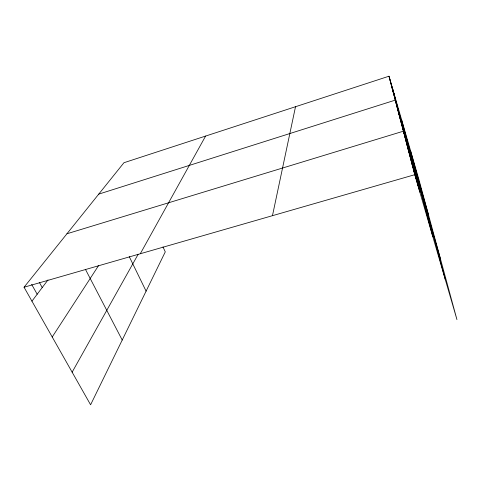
<?xml version="1.0" encoding="UTF-8"?>
<svg xmlns="http://www.w3.org/2000/svg" width="481" height="481" viewBox="0 0 481 481"><rect width="100%" height="100%" fill="white"/><g stroke="black" fill="none" stroke-linecap="round" stroke-linejoin="round"><path stroke-width="0.72" d="M272.468 215.68L295.514 106.722M140.29 253.752L205.603 136.069M72.138 372.186L138.071 254.449M52.219 336.995L98.689 265.398M31.938 301.166L47.992 279.924M162.975 246.897L165.278 251.87L90.596 404.792L24.05 287.229L123.942 162.722L388.997 76.208L418.849 179.365L456.95 319.612L414.778 174.693L388.997 76.208M98.749 194.12L395.262 100.126L428.318 214.231M66.937 233.772L403.391 131.193L440.41 258.742M24.05 287.229L414.778 174.693M31.668 284.409L37.175 294.24M39.364 282.365L42.232 287.542M85.426 269.318L122.216 340.043M129.293 256.698L146.098 291.143M392.73 90.464L397.318 106.608M394.39 96.801L398.214 110.011M396.158 103.559L400.096 117.148M397.09 107.113L401.082 120.893M398.046 110.78L402.104 124.771M399.044 114.58L403.162 128.776M400.072 118.512L404.25 132.924M401.142 122.589L405.387 137.223M402.242 126.81L406.559 141.679M404.479 135.353L408.928 150.679M405.609 139.658L410.125 155.219M406.776 144.126L411.363 159.914M407.99 148.749L412.644 164.785M409.247 153.547L413.979 169.835M410.552 158.532L415.356 175.078M411.904 163.708L416.793 180.519M413.311 169.09L418.284 186.177M389.7 78.896L393.999 93.999M391.167 84.506L394.793 97.012M391.937 87.44L395.604 100.114M410.455 150.367L445.358 279.78M401.497 119.402L432.756 236.472M392.478 88.239L419.835 192.057"/></g></svg>
